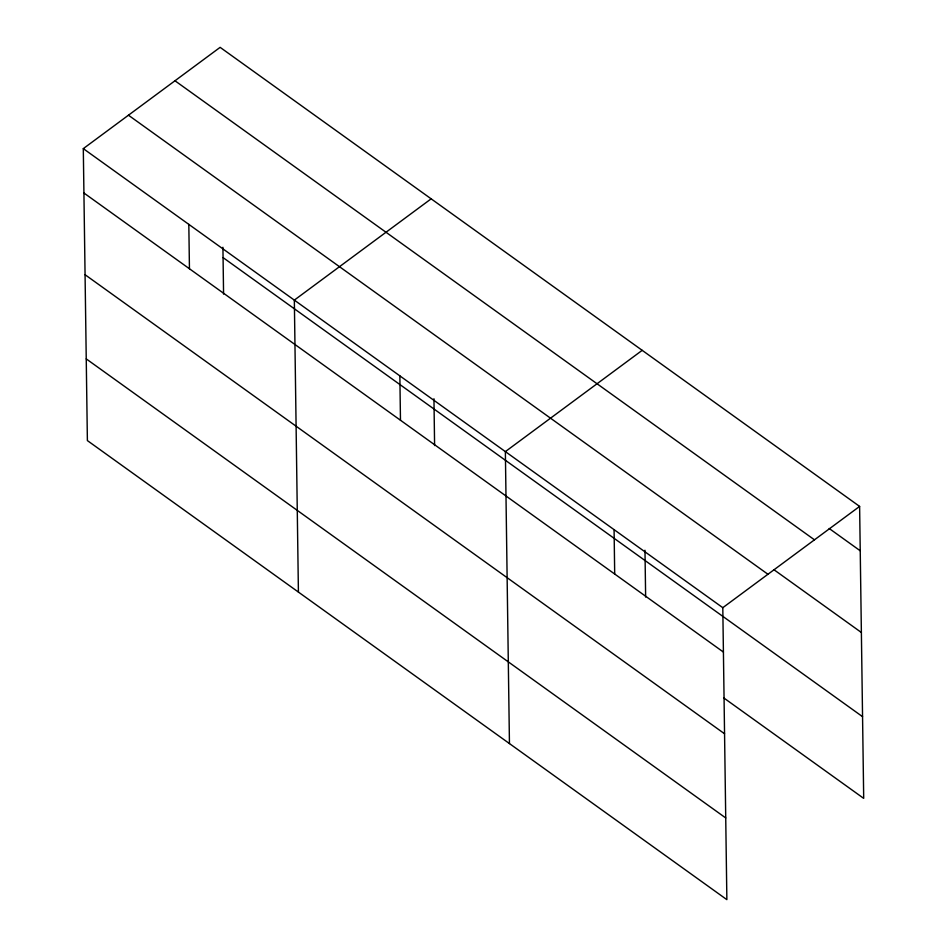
<?xml version="1.0" encoding="UTF-8"?>
<svg xmlns="http://www.w3.org/2000/svg" width="947" height="947" viewBox="0 0 947 947"><rect width="100%" height="100%" fill="white"/><g stroke="black" fill="none" stroke-linecap="round" stroke-linejoin="round"><path stroke-width="1.42" d="M83.3 148.632L722.798 607.69L726.87 899.65L87.384 440.592L83.3 148.632L220.13 47.35L859.616 506.408L863.7 798.368L723.922 698.034M431.157 198.834L294.339 300.116L298.412 592.088M642.196 350.331L505.367 451.612L509.45 743.573M722.798 607.69L859.616 506.408M829.181 528.485L860.231 550.787M174.982 80.779L814.467 539.826M774.173 569.881L861.379 632.489M128.461 115.214L767.946 574.261M223.066 257.608L862.551 716.666M83.928 193.01L723.413 652.069M85.064 274.713L724.562 733.771M86.236 358.889L725.733 817.948M644.978 550.243L645.641 597.06M614.082 529.645L614.698 574.024M433.951 398.758L434.602 445.575M399.859 375.864L400.474 420.243M222.924 247.274L223.575 294.079M188.82 224.38L189.447 268.759"/></g></svg>
